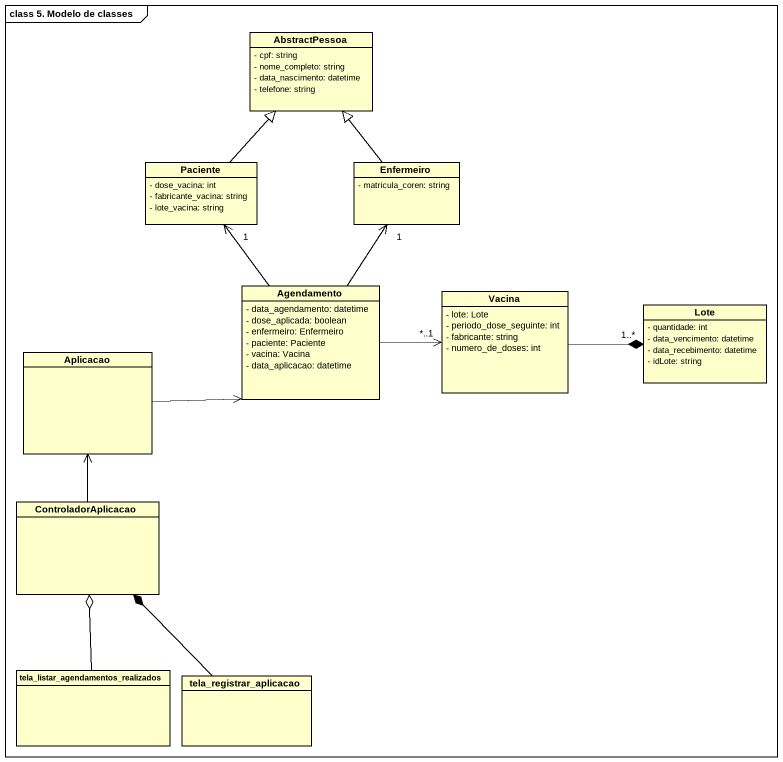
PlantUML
@startuml
mainframe class 5. Modelo de classes
hide circle
hide empty members
skinparam classAttributeIconSize 0
class AbstractPessoa {
  - cpf: string
  - nome_completo: string
  - data_nascimento: datetime
  - telefone: string
}
class Paciente {
  - dose_vacina: int
  - fabricante_vacina: string
  - lote_vacina: string
}
class Enfermeiro {
  - matricula_coren: string
}
class Agendamento {
  - data_agendamento: datetime
  - dose_aplicada: boolean
  - enfermeiro: Enfermeiro
  - paciente: Paciente
  - vacina: Vacina
  - data_aplicacao: datetime
}
class Vacina {
  - lote: Lote
  - periodo_dose_seguinte: int
  - fabricante: string
  - numero_de_doses: int
}
class Lote {
  - quantidade: int
  - data_vencimento: datetime
  - data_recebimento: datetime
  - idLote: string
}
class Aplicacao
class ControladorAplicacao
class "tela_listar_agendamentos_realizados" as tela_listar_agendamentos
class tela_registrar_aplicacao
Paciente -up-|> AbstractPessoa
Enfermeiro -up-|> AbstractPessoa
Agendamento -up-> "1" Paciente
Agendamento -up-> "1" Enfermeiro
Vacina "*..1" <-left- Agendamento
Vacina -right-* "1..*" Lote
Aplicacao -right-> Agendamento
ControladorAplicacao -up-> Aplicacao
tela_listar_agendamentos -up-o ControladorAplicacao
tela_registrar_aplicacao -up-* ControladorAplicacao
@enduml
